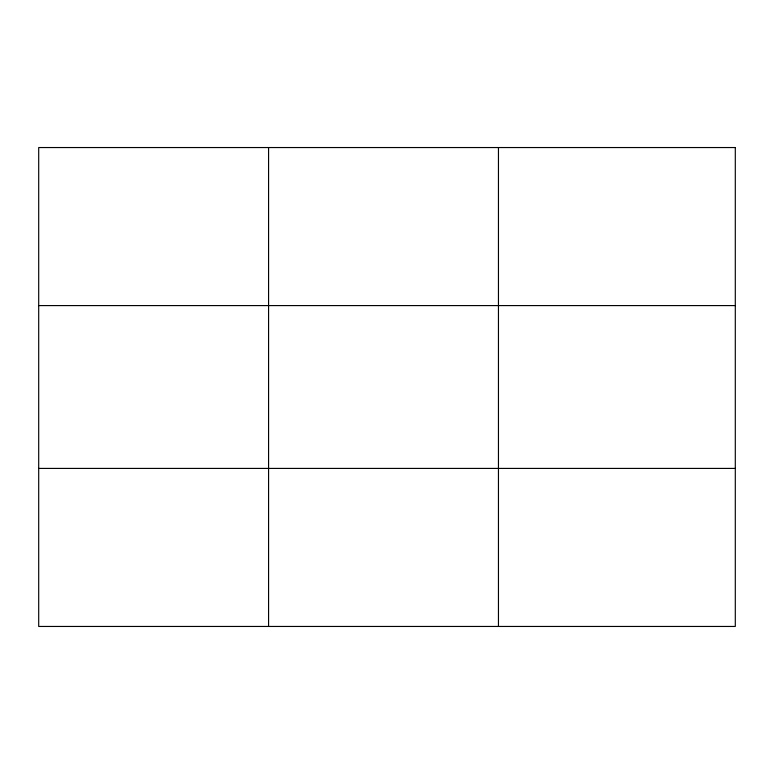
<?xml version="1.0" encoding="UTF-8"?>
<svg xmlns="http://www.w3.org/2000/svg" width="774" height="774" viewBox="0 0 774 774"><rect width="100%" height="100%" fill="white"/><g stroke="black" fill="none" stroke-linecap="round" stroke-linejoin="round"><path stroke-width="1.16" d="M268.578 626.456L268.578 147.544M498.456 626.456L498.456 147.544M38.7 305.585L735.3 305.585M38.7 468.415L735.3 468.415M735.3 147.544L735.3 626.456L38.7 626.456L38.7 147.544L735.3 147.544"/></g></svg>
